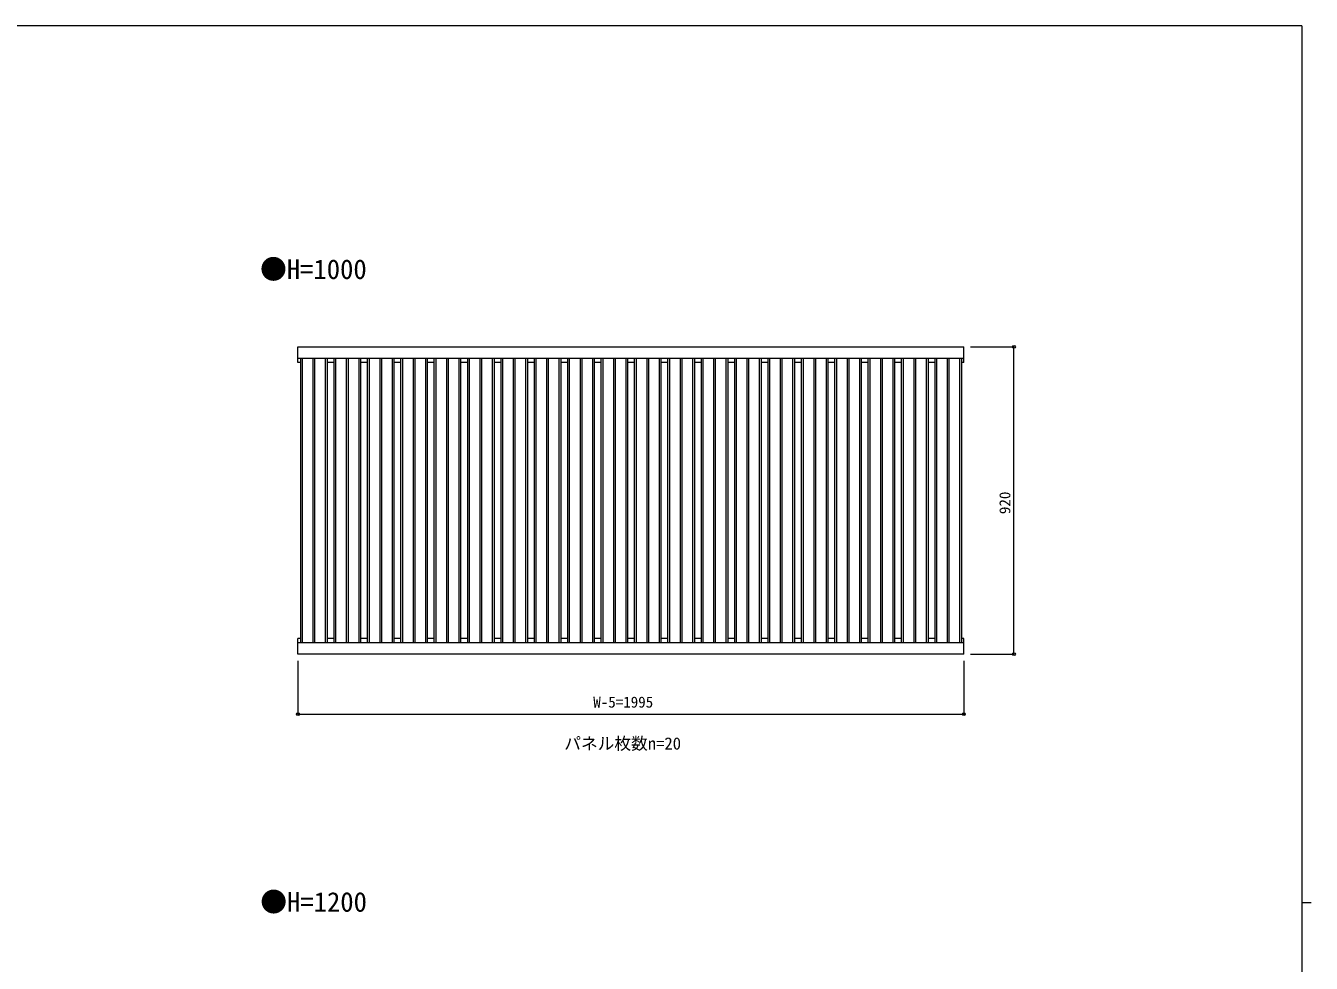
# Model space of a CAD drawing. Units: millimetres, scale not verified. Extents: x -3967 to 3967, y -2821 to 2821.
# Drawn here: x -62 to 3789, y -14 to 2793 of the extents above; entities that cross this region are included whole.
import ezdxf
from ezdxf.enums import TextEntityAlignment as Align

# ---------------------------------------------------------------- set-up
doc = ezdxf.new("R2010")
doc.units = ezdxf.units.MM
doc.header["$LTSCALE"] = 10
doc.layers.add('0-0_0', color=3, linetype='Continuous')
for name, color, linetype, lineweight in [('0-1_USER1', 4, 'Continuous', 9), ('0-2_YKK_ZWAK', 6, 'Continuous', 9), ('0-3_YKK_11', 7, 'Continuous', 9)]:
    doc.layers.add(name, color=color, linetype=linetype, lineweight=lineweight)
doc.styles.add('ＭＳ ゴシック', font='')
doc.styles.get('ＭＳ ゴシック').set_extended_font_data('MS Gothic')

msp = doc.modelspace()

# ---------------------------------------------------------------- linework, layer by layer
at = {"layer": '0-1_USER1'}
for p, q in [((753.3, 1831.6), (2748.3, 1831.6)), ((753.3, 1784.6), (753.3, 1831.6)), ((2748.3, 1784.6), (2748.3, 1831.6)), ((753.3, 1797.6), (2748.3, 1797.6)), ((760.8, 1784.6), (753.3, 1784.6)), ((760.8, 1797.6), (760.8, 945.6)), ((766.3, 1797.6), (766.3, 945.6)), ((798.3, 1797.6), (798.3, 945.6)), ((803.3, 1797.6), (803.3, 945.6)), ((835.3, 1797.6), (835.3, 945.6)), ((840.8, 1797.6), (840.8, 945.6)), ((860.8, 1784.6), (840.8, 1784.6)), ((860.8, 1797.6), (860.8, 945.6)), ((866.3, 1797.6), (866.3, 945.6)), ((898.3, 1797.6), (898.3, 945.6)), ((903.3, 1797.6), (903.3, 945.6)), ((935.3, 1797.6), (935.3, 945.6)), ((940.8, 1797.6), (940.8, 945.6)), ((960.8, 1784.6), (940.8, 1784.6)), ((960.8, 1797.6), (960.8, 945.6)), ((966.3, 1797.6), (966.3, 945.6)), ((998.3, 1797.6), (998.3, 945.6)), ((1003.3, 1797.6), (1003.3, 945.6)), ((1035.3, 1797.6), (1035.3, 945.6)), ((1040.8, 1797.6), (1040.8, 945.6)), ((1060.8, 1784.6), (1040.8, 1784.6)), ((1060.8, 1797.6), (1060.8, 945.6)), ((1066.3, 1797.6), (1066.3, 945.6)), ((1098.3, 1797.6), (1098.3, 945.6)), ((1103.3, 1797.6), (1103.3, 945.6)), ((1135.3, 1797.6), (1135.3, 945.6)), ((1140.8, 1797.6), (1140.8, 945.6)), ((1160.8, 1784.6), (1140.8, 1784.6)), ((1160.8, 1797.6), (1160.8, 945.6)), ((1166.3, 1797.6), (1166.3, 945.6)), ((1198.3, 1797.6), (1198.3, 945.6)), ((1203.3, 1797.6), (1203.3, 945.6)), ((1235.3, 1797.6), (1235.3, 945.6)), ((1240.8, 1797.6), (1240.8, 945.6)), ((1260.8, 1784.6), (1240.8, 1784.6)), ((1260.8, 1797.6), (1260.8, 945.6)), ((1266.3, 1797.6), (1266.3, 945.6)), ((1298.3, 1797.6), (1298.3, 945.6)), ((1303.3, 1797.6), (1303.3, 945.6)), ((1335.3, 1797.6), (1335.3, 945.6)), ((1340.8, 1797.6), (1340.8, 945.6)), ((1360.8, 1784.6), (1340.8, 1784.6)), ((1360.8, 1797.6), (1360.8, 945.6)), ((1366.3, 1797.6), (1366.3, 945.6)), ((1398.3, 1797.6), (1398.3, 945.6)), ((1403.3, 1797.6), (1403.3, 945.6)), ((1435.3, 1797.6), (1435.3, 945.6)), ((1440.8, 1797.6), (1440.8, 945.6)), ((1460.8, 1784.6), (1440.8, 1784.6)), ((1460.8, 1797.6), (1460.8, 945.6)), ((1466.3, 1797.6), (1466.3, 945.6)), ((1498.3, 1797.6), (1498.3, 945.6)), ((1503.3, 1797.6), (1503.3, 945.6)), ((1535.3, 1797.6), (1535.3, 945.6)), ((1540.8, 1797.6), (1540.8, 945.6)), ((1560.8, 1784.6), (1540.8, 1784.6)), ((1560.8, 1797.6), (1560.8, 945.6)), ((1566.3, 1797.6), (1566.3, 945.6)), ((1598.3, 1797.6), (1598.3, 945.6)), ((1603.3, 1797.6), (1603.3, 945.6)), ((1635.3, 1797.6), (1635.3, 945.6)), ((1640.8, 1797.6), (1640.8, 945.6)), ((1660.8, 1784.6), (1640.8, 1784.6)), ((1660.8, 1797.6), (1660.8, 945.6)), ((1666.3, 1797.6), (1666.3, 945.6)), ((1698.3, 1797.6), (1698.3, 945.6)), ((1703.3, 1797.6), (1703.3, 945.6)), ((1735.3, 1797.6), (1735.3, 945.6)), ((1740.8, 1797.6), (1740.8, 945.6)), ((1760.8, 1784.6), (1740.8, 1784.6)), ((1760.8, 1797.6), (1760.8, 945.6)), ((1766.3, 1797.6), (1766.3, 945.6)), ((1798.3, 1797.6), (1798.3, 945.6)), ((1803.3, 1797.6), (1803.3, 945.6)), ((1835.3, 1797.6), (1835.3, 945.6)), ((1840.8, 1797.6), (1840.8, 945.6)), ((1860.8, 1784.6), (1840.8, 1784.6)), ((1860.8, 1797.6), (1860.8, 945.6)), ((1866.3, 1797.6), (1866.3, 945.6)), ((1898.3, 1797.6), (1898.3, 945.6)), ((1903.3, 1797.6), (1903.3, 945.6)), ((1935.3, 1797.6), (1935.3, 945.6)), ((1940.8, 1797.6), (1940.8, 945.6)), ((1960.8, 1784.6), (1940.8, 1784.6)), ((1960.8, 1797.6), (1960.8, 945.6)), ((1966.3, 1797.6), (1966.3, 945.6)), ((1998.3, 1797.6), (1998.3, 945.6)), ((2003.3, 1797.6), (2003.3, 945.6)), ((2035.3, 1797.6), (2035.3, 945.6)), ((2040.8, 1797.6), (2040.8, 945.6)), ((2060.8, 1784.6), (2040.8, 1784.6)), ((2060.8, 1797.6), (2060.8, 945.6)), ((2066.3, 1797.6), (2066.3, 945.6)), ((2098.3, 1797.6), (2098.3, 945.6)), ((2103.3, 1797.6), (2103.3, 945.6)), ((2135.3, 1797.6), (2135.3, 945.6)), ((2140.8, 1797.6), (2140.8, 945.6)), ((2160.8, 1784.6), (2140.8, 1784.6)), ((2160.8, 1797.6), (2160.8, 945.6)), ((2166.3, 1797.6), (2166.3, 945.6)), ((2198.3, 1797.6), (2198.3, 945.6)), ((2203.3, 1797.6), (2203.3, 945.6)), ((2235.3, 1797.6), (2235.3, 945.6)), ((2240.8, 1797.6), (2240.8, 945.6)), ((2260.8, 1784.6), (2240.8, 1784.6)), ((2260.8, 1797.6), (2260.8, 945.6)), ((2266.3, 1797.6), (2266.3, 945.6)), ((2298.3, 1797.6), (2298.3, 945.6)), ((2303.3, 1797.6), (2303.3, 945.6)), ((2335.3, 1797.6), (2335.3, 945.6)), ((2340.8, 1797.6), (2340.8, 945.6)), ((2360.8, 1784.6), (2340.8, 1784.6)), ((2360.8, 1797.6), (2360.8, 945.6)), ((2366.3, 1797.6), (2366.3, 945.6)), ((2398.3, 1797.6), (2398.3, 945.6)), ((2403.3, 1797.6), (2403.3, 945.6)), ((2435.3, 1797.6), (2435.3, 945.6)), ((2440.8, 1797.6), (2440.8, 945.6)), ((2460.8, 1784.6), (2440.8, 1784.6)), ((2460.8, 1797.6), (2460.8, 945.6)), ((2466.3, 1797.6), (2466.3, 945.6)), ((2498.3, 1797.6), (2498.3, 945.6)), ((2503.3, 1797.6), (2503.3, 945.6)), ((2535.3, 1797.6), (2535.3, 945.6)), ((2540.8, 1797.6), (2540.8, 945.6)), ((2560.8, 1784.6), (2540.8, 1784.6)), ((2560.8, 1797.6), (2560.8, 945.6)), ((2566.3, 1797.6), (2566.3, 945.6)), ((2598.3, 1797.6), (2598.3, 945.6)), ((2603.3, 1797.6), (2603.3, 945.6)), ((2635.3, 1797.6), (2635.3, 945.6)), ((2640.8, 1797.6), (2640.8, 945.6)), ((2660.8, 1784.6), (2640.8, 1784.6)), ((2660.8, 1797.6), (2660.8, 945.6)), ((2666.3, 1797.6), (2666.3, 945.6)), ((2698.3, 1797.6), (2698.3, 945.6)), ((2703.3, 1797.6), (2703.3, 945.6)), ((2735.3, 1797.6), (2735.3, 945.6)), ((2740.8, 1797.6), (2740.8, 945.6)), ((2748.3, 1784.6), (2740.8, 1784.6)), ((753.3, 911.6), (753.3, 958.6)), ((760.8, 958.6), (753.3, 958.6)), ((2748.3, 945.6), (753.3, 945.6)), ((860.8, 958.6), (840.8, 958.6)), ((960.8, 958.6), (940.8, 958.6)), ((1060.8, 958.6), (1040.8, 958.6)), ((1160.8, 958.6), (1140.8, 958.6)), ((1260.8, 958.6), (1240.8, 958.6)), ((1360.8, 958.6), (1340.8, 958.6)), ((1460.8, 958.6), (1440.8, 958.6)), ((1560.8, 958.6), (1540.8, 958.6)), ((1660.8, 958.6), (1640.8, 958.6)), ((1760.8, 958.6), (1740.8, 958.6)), ((1860.8, 958.6), (1840.8, 958.6)), ((1960.8, 958.6), (1940.8, 958.6)), ((2060.8, 958.6), (2040.8, 958.6)), ((2160.8, 958.6), (2140.8, 958.6)), ((2260.8, 958.6), (2240.8, 958.6)), ((2360.8, 958.6), (2340.8, 958.6)), ((2460.8, 958.6), (2440.8, 958.6)), ((2560.8, 958.6), (2540.8, 958.6)), ((2660.8, 958.6), (2640.8, 958.6)), ((2748.3, 958.6), (2740.8, 958.6)), ((2748.3, 911.6), (2748.3, 958.6)), ((2748.3, 911.6), (753.3, 911.6))]:
    msp.add_line(p, q, dxfattribs=at)
at = {"layer": '0-2_YKK_ZWAK'}
for p, q in [((2768.3, 1831.6), (2899.3, 1831.6)), ((2898.3, 911.6), (2898.3, 1831.6)), ((753.3, 891.6), (753.3, 730.6)), ((2748.3, 891.6), (2748.3, 730.6)), ((2768.3, 911.6), (2899.3, 911.6)), ((753.3, 731.6), (2748.3, 731.6))]:
    msp.add_line(p, q, dxfattribs=at)
for centre in [(2898.3, 1831.6), (2898.3, 911.6), (753.3, 731.6), (2748.3, 731.6)]:
    msp.add_circle(centre, 4.25, dxfattribs=at)
at = {"layer": '0-3_YKK_11'}
for p, q in [((3760.92, 2793), (-3939.08, 2793)), ((3760.92, 2793), (3760.92, -2457)), ((3760.92, 168), (3788.92, 168))]:
    msp.add_line(p, q, dxfattribs=at)

# ---------------------------------------------------------------- texts
at = {"layer": '0-0_0', "style": 'ＭＳ ゴシック'}
for s, height, p in [('●H=1000', 58.65, (639.95, 2017.04)), ('パネル枚数n=20', 36.66, (1551.2, 614.75)), ('●H=1200', 58.65, (640.63, 122.82))]:
    msp.add_text(s, height=height, dxfattribs=at).set_placement(p, align=Align.BOTTOM_LEFT)
at = {"layer": '0-2_YKK_ZWAK', "style": 'ＭＳ ゴシック'}
msp.add_text('920', height=32.99, rotation=90, dxfattribs=at).set_placement((2897.3, 1330.8), align=Align.BOTTOM_LEFT)
msp.add_text('W-5=1995', height=32.99, dxfattribs=at).set_placement((1638, 741.6), align=Align.BOTTOM_LEFT)

doc.saveas('drawing.dxf')
